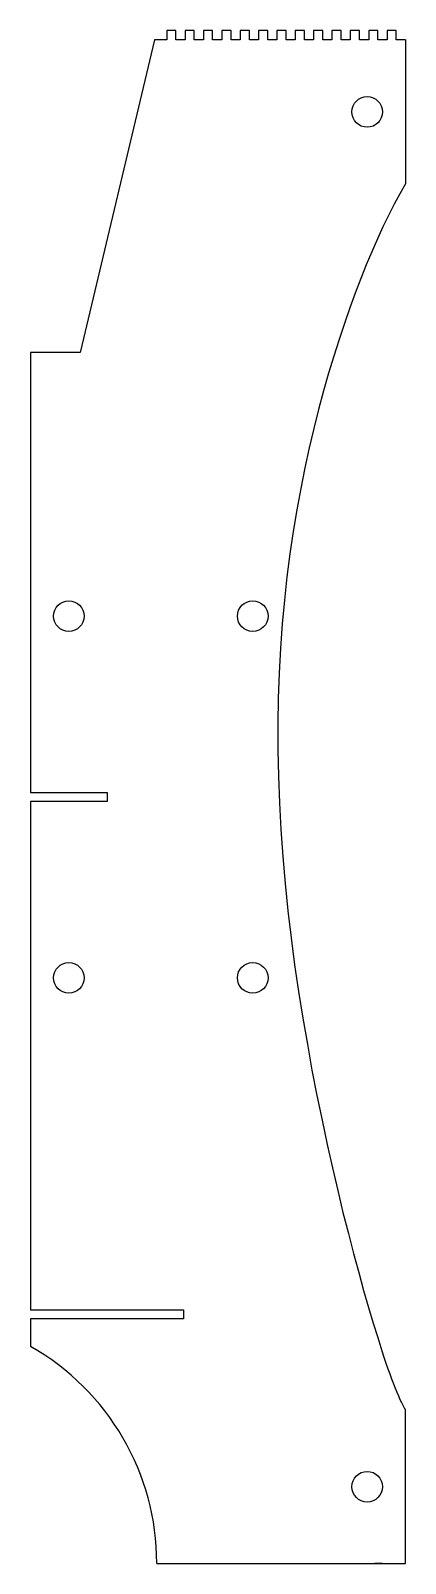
# Model space of a CAD drawing. Header units: millimetres. Extents: x -245 to 0, y 0 to 1000.
import ezdxf

# ---------------------------------------------------------------- set-up
doc = ezdxf.new("R2010")
doc.units = ezdxf.units.MM
doc.layers.get('0').update_dxf_attribs({"linetype": 'CONTINUOUS'})

msp = doc.modelspace()

# ---------------------------------------------------------------- linework, layer by layer
for p, q in [((-156, 1000), (-156, 994)), ((-150, 1000), (-156, 1000)), ((-150, 994), (-150, 1000)), ((-144, 1000), (-144, 994)), ((-138, 1000), (-144, 1000)), ((-138, 994), (-138, 1000)), ((-132, 1000), (-132, 994)), ((-126, 1000), (-132, 1000)), ((-126, 994), (-126, 1000)), ((-114, 1000), (-120, 1000)), ((-120, 1000), (-120, 994)), ((-114, 994), (-114, 1000)), ((-102, 1000), (-108, 1000)), ((-108, 1000), (-108, 994)), ((-102, 994), (-102, 1000)), ((-96, 1000), (-96, 994)), ((-90, 1000), (-96, 1000)), ((-90, 994), (-90, 1000)), ((-78, 1000), (-84, 1000)), ((-84, 1000), (-84, 994)), ((-78, 994), (-78, 1000)), ((-72, 1000), (-72, 994)), ((-66, 1000), (-72, 1000)), ((-66, 994), (-66, 1000)), ((-54, 1000), (-60, 1000)), ((-60, 1000), (-60, 994)), ((-54, 994), (-54, 1000)), ((-42, 1000), (-48, 1000)), ((-48, 1000), (-48, 994)), ((-42, 994), (-42, 1000)), ((-36, 1000), (-36, 994)), ((-30, 1000), (-36, 1000)), ((-30, 994), (-30, 1000)), ((-18, 1000), (-24, 1000)), ((-24, 1000), (-24, 994)), ((-18, 994), (-18, 1000)), ((-12, 1000), (-12, 994)), ((-6, 1000), (-12, 1000)), ((-6, 994), (-6, 1000)), ((-163.9, 994), (-212.5, 790)), ((-156, 994), (-163.9, 994)), ((-144, 994), (-150, 994)), ((-132, 994), (-138, 994)), ((-120, 994), (-126, 994)), ((-108, 994), (-114, 994)), ((-96, 994), (-102, 994)), ((-84, 994), (-90, 994)), ((-72, 994), (-78, 994)), ((-60, 994), (-66, 994)), ((-48, 994), (-54, 994)), ((-36, 994), (-42, 994)), ((-24, 994), (-30, 994)), ((-12, 994), (-18, 994)), ((0, 994), (-6, 994)), ((0, 994), (0, 900)), ((-212.5, 790), (-245, 790)), ((-245, 790), (-245, 503)), ((-245, 503), (-195, 503)), ((-195, 503), (-195, 497)), ((-195, 497), (-245, 497)), ((-245, 497), (-245, 165.5)), ((-245, 165.5), (-145, 165.5)), ((-145, 165.5), (-145, 159.5)), ((-145, 159.5), (-245, 159.5)), ((-245, 159.5), (-245, 141.4)), ((0, 0), (0, 100)), ((-162.5, 0), (0, 0)), ((-15, 0), (-20, 0))]:
    msp.add_line(p, q)
msp.add_lwpolyline([(0, 900), (-3.7, 893.5), (-7.3, 886.7), (-11, 879.5), (-14.7, 872), (-18.3, 864.1), (-21.9, 855.8), (-25.6, 847.2), (-29.2, 838.2), (-32.8, 828.8), (-36.3, 819.1), (-39.9, 809), (-43.3, 798.5), (-46.8, 787.7), (-50.2, 776.5), (-53.5, 764.9), (-56.7, 752.9), (-59.8, 740.5), (-62.8, 727.8), (-65.7, 714.7), (-68.4, 701.2), (-71, 687.4), (-73.3, 673.2), (-75.5, 658.6), (-77.4, 643.7), (-79.1, 628.5), (-80.5, 612.9), (-81.6, 597), (-82.5, 580.8), (-83.1, 564.4), (-83.4, 547.7), (-83.3, 530.7), (-83, 513.6), (-82.3, 496.2), (-81.4, 478.7), (-80.1, 461.2), (-78.6, 443.5), (-76.8, 425.8), (-74.7, 408.2), (-72.4, 390.6), (-69.8, 373.1), (-67.1, 355.8), (-64.1, 338.7), (-61.1, 321.8), (-57.8, 305.3), (-54.5, 289.1), (-51.1, 273.3), (-47.7, 258), (-44.2, 243.2), (-40.8, 228.9), (-37.3, 215.2), (-33.9, 202.1), (-30.5, 189.7), (-27.3, 178), (-24.1, 167), (-21, 156.8), (-18.1, 147.3), (-15.3, 138.6), (-14, 134.5), (-12.7, 130.7), (-11.4, 127), (-10.2, 123.6), (-9, 120.3), (-7.8, 117.2), (-6.7, 114.4), (-5.6, 111.7), (-4.6, 109.3), (-3.6, 107), (-2.6, 105), (-1.7, 103.1), (-0.8, 101.5), (0, 100)])
for centre in [(-25, 947), (-220, 618), (-99.8, 618), (-220, 382), (-99.8, 382), (-25, 50)]:
    msp.add_circle(centre, 10)
msp.add_arc((-325, 0), 162.5, 0, 60.5076)

doc.saveas('drawing.dxf')
